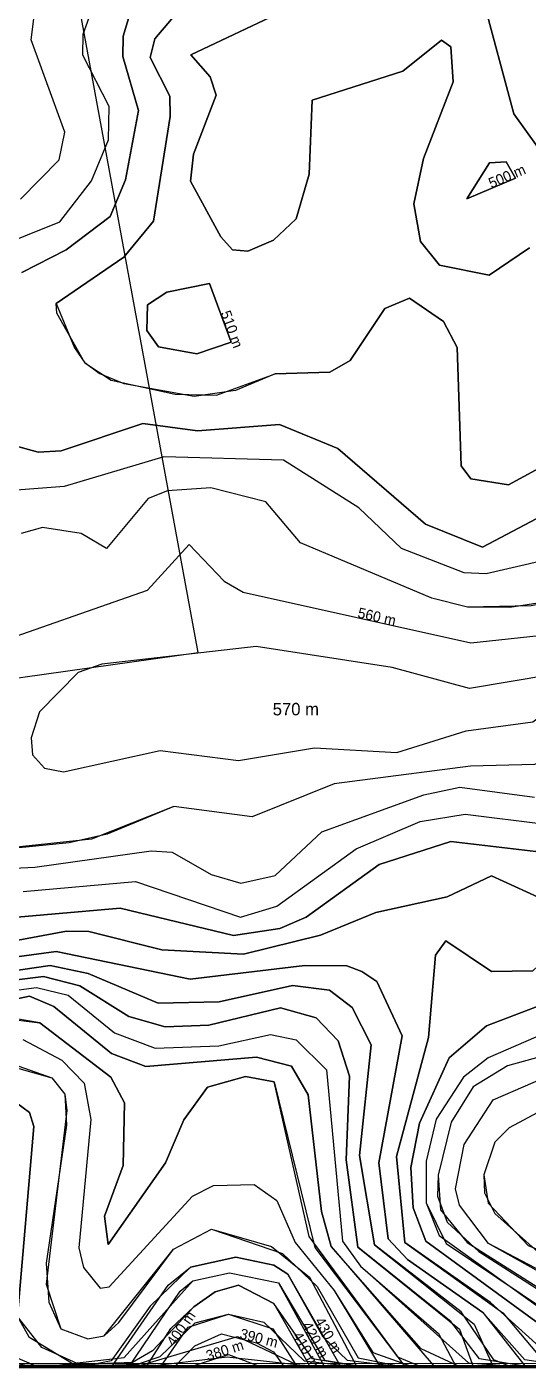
# Model space of a CAD drawing. Extents: x 120.7465 to 120.8269, y 14.0376 to 14.0711.
# Drawn here: x 120.79235 to 120.79653, y 14.0378 to 14.04898 of the extents above; entities that cross this region are included whole.
import ezdxf
from ezdxf.enums import TextEntityAlignment as Align

# ---------------------------------------------------------------- set-up
doc = ezdxf.new("R2010")
doc.units = 0
doc.header["$MEASUREMENT"] = 0
for name, color, linetype in [('Contour_Line_Intermediate', 7, 'Continuous'), ('Contour_Line_Major', 7, 'Continuous'), ('FEATURE_LABEL', 7, 'Continuous'), ('Iso-height_Area', 7, 'Continuous'), ('Unknown_Area_Type', 7, 'Continuous')]:
    doc.layers.add(name, color=color, linetype=linetype)

msp = doc.modelspace()

# ---------------------------------------------------------------- linework, layer by layer
at = {"layer": 'Contour_Line_Intermediate', "color": 36}
for points in [[(120.792309, 14.046935), (120.792678, 14.047123), (120.793046, 14.047402), (120.793173, 14.047705), (120.793281, 14.048285), (120.793151, 14.048735), (120.793153, 14.048905), (120.793271, 14.049292), (120.793536, 14.049773), (120.793559, 14.049951), (120.79352, 14.050066), (120.792475, 14.05047), (120.792163, 14.050677)], [(120.791971, 14.043802), (120.793357, 14.044284), (120.793704, 14.044665), (120.793996, 14.044359), (120.794155, 14.044267), (120.796053, 14.043846), (120.79678, 14.043923), (120.798279, 14.044408), (120.798985, 14.044381), (120.799352, 14.044535), (120.79974, 14.044815), (120.800034, 14.045156), (120.800087, 14.045291), (120.800079, 14.045692), (120.800768, 14.047005), (120.801144, 14.047258), (120.801524, 14.047414), (120.801692, 14.048075), (120.80196, 14.048437), (120.802605, 14.049161), (120.803028, 14.049482), (120.803724, 14.050154), (120.804346, 14.050606)], [(120.791801, 14.047025), (120.792626, 14.047356), (120.792891, 14.047698), (120.793032, 14.04804), (120.793038, 14.048318), (120.792818, 14.048747), (120.792819, 14.048921), (120.793043, 14.049542), (120.793057, 14.049831), (120.792877, 14.050118), (120.792495, 14.050303), (120.791718, 14.05045)], [(120.792298, 14.047545), (120.792621, 14.047874), (120.792668, 14.048103), (120.792387, 14.048874), (120.792412, 14.04907), (120.792657, 14.049559), (120.792688, 14.049828), (120.792592, 14.050031), (120.792402, 14.050176), (120.791788, 14.05031)], [(120.796751, 14.045372), (120.796367, 14.045164), (120.796053, 14.045213), (120.795972, 14.045321), (120.795939, 14.046309), (120.795824, 14.046524), (120.795542, 14.046719), (120.795337, 14.046633), (120.795048, 14.0462), (120.794876, 14.046103), (120.794422, 14.046088), (120.79409, 14.045951), (120.793746, 14.045899), (120.793161, 14.046006), (120.792953, 14.046092), (120.792834, 14.04618), (120.7926, 14.046595), (120.792596, 14.046674), (120.79316, 14.047061), (120.793407, 14.047361), (120.793545, 14.048234), (120.793542, 14.048404), (120.793378, 14.048726), (120.793418, 14.048882), (120.793727, 14.049249)], [(120.801949, 14.049154), (120.801862, 14.04878), (120.801361, 14.048375), (120.800732, 14.047717), (120.800533, 14.047185), (120.800353, 14.0469), (120.800069, 14.046664), (120.799351, 14.046323), (120.799285, 14.046045), (120.799341, 14.045389), (120.799161, 14.045052), (120.79889, 14.044922), (120.798271, 14.045076), (120.796915, 14.044592), (120.79618, 14.044421), (120.795997, 14.044429), (120.795474, 14.044633), (120.79512, 14.044972), (120.794491, 14.04537), (120.793492, 14.045397), (120.792663, 14.04515), (120.791722, 14.045076)], [(120.802245, 14.049093), (120.802024, 14.048761), (120.801482, 14.04825), (120.800779, 14.047384), (120.800445, 14.046692), (120.799926, 14.045989), (120.799776, 14.045616), (120.799728, 14.04532), (120.79949, 14.045026), (120.799054, 14.044662), (120.79829, 14.044719), (120.796917, 14.044223), (120.796557, 14.044153), (120.796025, 14.044144), (120.795728, 14.044218), (120.794633, 14.04468), (120.794345, 14.045021), (120.793886, 14.045137), (120.793524, 14.045112), (120.793363, 14.045049), (120.793014, 14.044633), (120.792803, 14.044758), (120.792481, 14.044807), (120.792302, 14.044757)], [(120.796542, 14.047139), (120.796207, 14.046912), (120.795793, 14.046996), (120.795634, 14.047191), (120.795579, 14.047506), (120.795658, 14.047884), (120.795905, 14.048524), (120.795887, 14.048816), (120.795809, 14.048871), (120.795486, 14.048613), (120.79473, 14.048372), (120.794705, 14.047753), (120.794596, 14.047381), (120.794408, 14.047204), (120.794194, 14.047112), (120.794066, 14.047123), (120.793967, 14.04723), (120.793716, 14.047695), (120.793739, 14.04792), (120.79393, 14.048411), (120.79388, 14.048566), (120.793719, 14.048748), (120.794482, 14.049111)], [(120.794055, 14.046352), (120.793767, 14.046256), (120.793449, 14.046315), (120.793351, 14.046449), (120.793358, 14.046663), (120.793518, 14.04677), (120.793875, 14.046843), (120.794055, 14.046352)], [(120.797103, 14.045147), (120.79615, 14.044644), (120.795675, 14.044834), (120.794943, 14.045467), (120.794457, 14.045665), (120.793773, 14.045614), (120.793319, 14.045674), (120.792638, 14.045448), (120.792446, 14.045436), (120.792133, 14.045522)], [(120.797729, 14.043734), (120.79758, 14.043665), (120.797383, 14.04369), (120.796041, 14.043466), (120.795396, 14.043639), (120.794262, 14.043816), (120.792975, 14.043668), (120.792779, 14.043598), (120.792455, 14.04327), (120.792386, 14.043054), (120.792399, 14.042913), (120.792499, 14.0428), (120.792655, 14.04277), (120.793463, 14.042947), (120.794117, 14.042864), (120.79475, 14.04297), (120.795437, 14.042932), (120.796015, 14.043111), (120.79657, 14.043188), (120.796916, 14.043447), (120.797612, 14.043613), (120.797729, 14.043734)], [(120.797391, 14.037803), (120.797089, 14.038339), (120.7962, 14.038836), (120.795958, 14.039156), (120.795926, 14.039292), (120.795997, 14.039662), (120.796239, 14.040035), (120.797241, 14.04047), (120.7976, 14.040872), (120.797748, 14.041718), (120.797988, 14.042552), (120.797924, 14.042857), (120.797797, 14.043128), (120.797651, 14.04321), (120.797496, 14.043214), (120.796584, 14.042832), (120.79605, 14.042818), (120.794914, 14.04267), (120.79423, 14.042394), (120.793575, 14.042482), (120.793019, 14.042251), (120.792703, 14.042177), (120.791223, 14.04203)], [(120.791176, 14.041918), (120.792416, 14.041975), (120.793387, 14.042112), (120.793562, 14.042099), (120.793888, 14.041914), (120.794135, 14.041843), (120.794421, 14.041905), (120.79481, 14.042269), (120.795661, 14.042579), (120.795962, 14.042642), (120.796585, 14.04256)], [(120.792321, 14.041772), (120.793258, 14.041855), (120.794133, 14.041557), (120.794434, 14.041649), (120.795097, 14.042129), (120.79563, 14.042356), (120.796007, 14.042416), (120.796676, 14.042334), (120.797539, 14.042638), (120.797614, 14.0426), (120.797655, 14.042351), (120.797617, 14.042037), (120.797354, 14.041202), (120.797245, 14.041009), (120.79691, 14.040695), (120.796197, 14.040386), (120.795993, 14.040225), (120.795763, 14.039875), (120.79568, 14.039525), (120.795682, 14.039176), (120.795789, 14.038903), (120.796796, 14.038181), (120.797038, 14.037803)], [(120.792207, 14.041552), (120.793129, 14.041633), (120.794075, 14.041405), (120.79446, 14.041463), (120.794681, 14.041559), (120.795289, 14.041997), (120.795886, 14.042189), (120.797069, 14.042049), (120.797288, 14.04195), (120.797293, 14.041539), (120.797117, 14.041194), (120.796769, 14.040875), (120.796183, 14.040651), (120.795872, 14.040386), (120.795626, 14.039842), (120.795553, 14.039472), (120.795573, 14.039136), (120.795677, 14.038858), (120.796595, 14.038186), (120.796884, 14.037803)], [(120.791573, 14.041235), (120.792682, 14.041441), (120.792867, 14.04144), (120.793476, 14.041285), (120.794157, 14.04125), (120.7948, 14.041407), (120.795262, 14.041598), (120.795855, 14.041729), (120.796225, 14.041902), (120.796908, 14.041592), (120.796861, 14.041384), (120.79657, 14.041111), (120.796226, 14.041106), (120.795844, 14.041361), (120.795758, 14.041242), (120.795699, 14.040556), (120.795433, 14.039562), (120.795504, 14.038846), (120.796321, 14.038259), (120.796705, 14.037803)], [(120.791462, 14.04112), (120.792595, 14.041272), (120.793712, 14.041042), (120.794668, 14.041155), (120.79502, 14.041152), (120.795145, 14.041104), (120.79527, 14.041022), (120.795482, 14.040569), (120.795287, 14.039509), (120.795363, 14.038875), (120.795524, 14.038705), (120.796154, 14.038263), (120.796514, 14.037803)], [(120.792108, 14.041017), (120.792488, 14.041063), (120.792792, 14.040985), (120.7932, 14.040731), (120.793505, 14.040644), (120.793868, 14.040659), (120.794466, 14.040802), (120.794764, 14.04072), (120.794947, 14.040526), (120.795042, 14.040233), (120.795013, 14.039536), (120.795112, 14.038808), (120.79596, 14.038124), (120.796076, 14.037803)], [(120.792072, 14.040924), (120.792432, 14.040971), (120.792695, 14.040908), (120.793082, 14.040593), (120.79342, 14.040466), (120.793952, 14.040485), (120.794383, 14.040579), (120.794597, 14.040535), (120.794849, 14.040285), (120.794983, 14.038858), (120.795134, 14.038647), (120.795783, 14.038087), (120.795933, 14.037803)], [(120.792125, 14.040847), (120.792373, 14.0409), (120.792576, 14.040814), (120.793056, 14.040423), (120.793343, 14.040313), (120.794266, 14.040392), (120.794559, 14.040316), (120.794697, 14.040078), (120.794808, 14.039103), (120.794889, 14.038811), (120.795756, 14.037803)], [(120.795512, 14.037803), (120.794706, 14.038897), (120.794414, 14.040185), (120.794174, 14.04023), (120.793858, 14.040142), (120.793659, 14.039868), (120.793508, 14.039509), (120.793029, 14.03883), (120.792997, 14.039065), (120.793153, 14.039488), (120.793166, 14.04001), (120.793052, 14.040223), (120.79246, 14.040676), (120.792166, 14.040728)], [(120.792317, 14.040539), (120.792642, 14.040367), (120.792828, 14.040174), (120.792884, 14.03987), (120.792784, 14.038802), (120.792823, 14.038638), (120.792961, 14.038464), (120.793037, 14.038477), (120.793733, 14.039233), (120.793906, 14.03932), (120.794247, 14.03933), (120.794435, 14.039195), (120.794589, 14.038845), (120.794913, 14.038446), (120.795299, 14.037803)], [(120.796911, 14.040472), (120.79636, 14.04032), (120.796074, 14.040145), (120.795889, 14.03985), (120.795782, 14.039406), (120.795775, 14.039233), (120.795857, 14.039016), (120.796121, 14.038771), (120.796976, 14.038223)], [(120.792283, 14.040316), (120.792558, 14.04022), (120.792667, 14.040083), (120.79268, 14.039824), (120.792512, 14.038673), (120.792535, 14.038347), (120.792635, 14.038126), (120.792858, 14.038042), (120.792995, 14.038067), (120.793574, 14.03879), (120.793891, 14.038957), (120.79439, 14.038812), (120.794709, 14.038556), (120.795105, 14.037803)], [(120.797282, 14.040289), (120.796374, 14.039802), (120.796253, 14.039682), (120.796163, 14.03941), (120.796197, 14.039173), (120.796531, 14.03882), (120.797188, 14.03855)], [(120.792162, 14.040084), (120.792373, 14.039931), (120.79241, 14.039814), (120.792272, 14.038228), (120.792366, 14.03806), (120.792786, 14.037803)], [(120.793053, 14.037803), (120.79353, 14.038489), (120.793716, 14.03864), (120.794094, 14.038723), (120.794409, 14.038657), (120.794526, 14.038582), (120.794971, 14.037803)], [(120.793197, 14.037803), (120.79363, 14.038439), (120.793734, 14.038526), (120.79404, 14.038592), (120.794449, 14.038509), (120.794836, 14.037803)], [(120.793342, 14.037803), (120.793552, 14.038129), (120.793742, 14.038309), (120.793922, 14.038435), (120.794115, 14.038489), (120.79441, 14.038338), (120.794716, 14.037803)], [(120.793461, 14.037803), (120.793696, 14.038141), (120.794032, 14.038249), (120.794403, 14.038126), (120.794607, 14.037803)], [(120.793576, 14.037803), (120.793751, 14.037983), (120.793974, 14.038084), (120.794265, 14.03801), (120.794408, 14.037933), (120.794499, 14.037803)], [(120.793692, 14.037803), (120.794031, 14.037912), (120.794319, 14.037803)]]:
    msp.add_lwpolyline(points, dxfattribs=at)
at = {"layer": 'Contour_Line_Major', "color": 36}
for points in [[(120.792298, 14.047545), (120.792621, 14.047874), (120.792668, 14.048103), (120.792387, 14.048874), (120.792412, 14.04907), (120.792657, 14.049559), (120.792688, 14.049828), (120.792592, 14.050031), (120.792402, 14.050176), (120.791788, 14.05031)], [(120.799871, 14.049043), (120.799841, 14.048803), (120.799734, 14.048732), (120.799271, 14.048663), (120.799063, 14.048549), (120.798918, 14.048394), (120.798846, 14.048219), (120.798832, 14.047544), (120.798649, 14.047227), (120.798489, 14.047191), (120.79812, 14.047178), (120.797315, 14.047294), (120.797178, 14.047457), (120.797152, 14.047609), (120.796702, 14.047855), (120.796411, 14.048258), (120.796163, 14.049189)], [(120.799871, 14.049043), (120.799841, 14.048803), (120.799734, 14.048732), (120.799271, 14.048663), (120.799063, 14.048549), (120.798918, 14.048394), (120.798846, 14.048219), (120.798832, 14.047544), (120.798649, 14.047227), (120.798489, 14.047191), (120.79812, 14.047178), (120.797315, 14.047294), (120.797178, 14.047457), (120.797152, 14.047609), (120.796702, 14.047855), (120.796411, 14.048258), (120.796163, 14.049189)], [(120.802245, 14.049093), (120.802024, 14.048761), (120.801482, 14.04825), (120.800779, 14.047384), (120.800445, 14.046692), (120.799926, 14.045989), (120.799776, 14.045616), (120.799728, 14.04532), (120.79949, 14.045026), (120.799054, 14.044662), (120.79829, 14.044719), (120.796917, 14.044223), (120.796557, 14.044153), (120.796025, 14.044144), (120.795728, 14.044218), (120.794633, 14.04468), (120.794345, 14.045021), (120.793886, 14.045137), (120.793524, 14.045112), (120.793363, 14.045049), (120.793014, 14.044633), (120.792803, 14.044758), (120.792481, 14.044807), (120.792302, 14.044757)], [(120.796427, 14.04772), (120.796021, 14.047547), (120.79621, 14.047848), (120.796349, 14.047856), (120.796427, 14.04772)], [(120.796427, 14.04772), (120.796021, 14.047547), (120.79621, 14.047848), (120.796349, 14.047856), (120.796427, 14.04772)], [(120.791176, 14.041918), (120.792416, 14.041975), (120.793387, 14.042112), (120.793562, 14.042099), (120.793888, 14.041914), (120.794135, 14.041843), (120.794421, 14.041905), (120.79481, 14.042269), (120.795661, 14.042579), (120.795962, 14.042642), (120.796585, 14.04256)], [(120.791383, 14.040986), (120.792544, 14.041156), (120.792862, 14.041089), (120.793445, 14.040841), (120.793955, 14.040852), (120.794565, 14.040989), (120.794875, 14.040951), (120.795063, 14.040805), (120.795222, 14.040493), (120.795126, 14.039571), (120.795251, 14.038826), (120.79608, 14.038164), (120.796242, 14.037803)], [(120.791383, 14.040986), (120.792544, 14.041156), (120.792862, 14.041089), (120.793445, 14.040841), (120.793955, 14.040852), (120.794565, 14.040989), (120.794875, 14.040951), (120.795063, 14.040805), (120.795222, 14.040493), (120.795126, 14.039571), (120.795251, 14.038826), (120.79608, 14.038164), (120.796242, 14.037803)], [(120.792317, 14.040539), (120.792642, 14.040367), (120.792828, 14.040174), (120.792884, 14.03987), (120.792784, 14.038802), (120.792823, 14.038638), (120.792961, 14.038464), (120.793037, 14.038477), (120.793733, 14.039233), (120.793906, 14.03932), (120.794247, 14.03933), (120.794435, 14.039195), (120.794589, 14.038845), (120.794913, 14.038446), (120.795299, 14.037803)], [(120.796911, 14.040472), (120.79636, 14.04032), (120.796074, 14.040145), (120.795889, 14.03985), (120.795782, 14.039406), (120.795775, 14.039233), (120.795857, 14.039016), (120.796121, 14.038771), (120.796976, 14.038223)], [(120.793461, 14.037803), (120.793696, 14.038141), (120.794032, 14.038249), (120.794403, 14.038126), (120.794607, 14.037803)]]:
    msp.add_lwpolyline(points, dxfattribs=at)
at = {"layer": 'Iso-height_Area', "color": 140}
msp.add_polyline3d([(120.819881, 14.070974, 50), (120.825891, 14.070974, 50), (120.826209, 14.070939, 50), (120.826457, 14.070837, 50), (120.826563, 14.070598, 50), (120.826598, 14.07029, 50), (120.826598, 14.038487, 50), (120.826563, 14.038179, 50), (120.826457, 14.037939, 50), (120.826209, 14.037837, 50), (120.825891, 14.037803, 50), (120.763666, 14.037803, 50), (120.747403, 14.037803, 50), (120.747085, 14.037837, 50), (120.746837, 14.037939, 50), (120.746731, 14.038179, 50), (120.746696, 14.038487, 50), (120.746696, 14.065502, 50), (120.746696, 14.07029, 50), (120.746731, 14.070598, 50), (120.746837, 14.070837, 50), (120.747085, 14.070939, 50), (120.747403, 14.070974, 50), (120.819881, 14.070974, 50)], close=True, dxfattribs=at)
at = {"layer": 'Iso-height_Area', "color": 4}
msp.add_polyline3d([(120.819881, 14.070974, 70), (120.825891, 14.070974, 70), (120.826209, 14.070939, 70), (120.826457, 14.070837, 70), (120.826563, 14.070598, 70), (120.826598, 14.07029, 70), (120.826598, 14.038487, 70), (120.826563, 14.038179, 70), (120.826457, 14.037939, 70), (120.826209, 14.037837, 70), (120.825891, 14.037803, 70), (120.763666, 14.037803, 70), (120.747403, 14.037803, 70), (120.747085, 14.037837, 70), (120.746837, 14.037939, 70), (120.746731, 14.038179, 70), (120.746696, 14.038487, 70), (120.746696, 14.065502, 70), (120.746696, 14.07029, 70), (120.746731, 14.070598, 70), (120.746837, 14.070837, 70), (120.747085, 14.070939, 70), (120.747403, 14.070974, 70), (120.819881, 14.070974, 70)], close=True, dxfattribs=at)
at = {"layer": 'Iso-height_Area', "color": 120}
for points in [[(120.747403, 14.070974, 100), (120.805385, 14.070974, 100), (120.805385, 14.070974, 100), (120.825891, 14.070974, 100), (120.826209, 14.070939, 100), (120.826457, 14.070837, 100), (120.826563, 14.070598, 100), (120.826598, 14.07029, 100), (120.826598, 14.043274, 100), (120.826598, 14.038487, 100), (120.826563, 14.038179, 100), (120.826457, 14.037939, 100), (120.826209, 14.037837, 100), (120.825891, 14.037803, 100), (120.763666, 14.037803, 100)], [(120.747403, 14.070974, 90), (120.81387, 14.070974, 90), (120.81387, 14.070974, 90), (120.825891, 14.070974, 90), (120.826209, 14.070939, 90), (120.826457, 14.070837, 90), (120.826563, 14.070598, 90), (120.826598, 14.07029, 90), (120.826598, 14.038487, 90), (120.826563, 14.038179, 90), (120.826457, 14.037939, 90), (120.826209, 14.037837, 90), (120.825891, 14.037803, 90), (120.763666, 14.037803, 90)], [(120.747403, 14.070974, 100), (120.805385, 14.070974, 100), (120.805385, 14.070974, 100), (120.825891, 14.070974, 100), (120.826209, 14.070939, 100), (120.826457, 14.070837, 100), (120.826563, 14.070598, 100), (120.826598, 14.07029, 100), (120.826598, 14.043274, 100), (120.826598, 14.038487, 100), (120.826563, 14.038179, 100), (120.826457, 14.037939, 100), (120.826209, 14.037837, 100), (120.825891, 14.037803, 100), (120.763666, 14.037803, 100)], [(120.752353, 14.070974, 110), (120.806446, 14.070974, 110), (120.806446, 14.070974, 110), (120.825891, 14.070974, 110), (120.826209, 14.070939, 110), (120.826457, 14.070837, 110), (120.826563, 14.070598, 110), (120.826598, 14.07029, 110), (120.826598, 14.043274, 110), (120.826598, 14.038487, 110), (120.826563, 14.038179, 110), (120.826457, 14.037939, 110), (120.826209, 14.037837, 110), (120.825891, 14.037803, 110), (120.756616, 14.037803, 110)], [(120.760838, 14.070974, 120), (120.825891, 14.070974, 120), (120.826209, 14.070939, 120), (120.826457, 14.070837, 120), (120.826563, 14.070598, 120), (120.826598, 14.07029, 120), (120.826598, 14.043274, 120), (120.826598, 14.038487, 120), (120.826563, 14.038179, 120), (120.826457, 14.037939, 120), (120.826209, 14.037837, 120), (120.825891, 14.037803, 120), (120.759915, 14.037805, 120)]]:
    msp.add_polyline3d(points, dxfattribs=at)
at = {"layer": 'Iso-height_Area', "color": 4}
msp.add_polyline3d([(120.747403, 14.070974, 80), (120.819174, 14.070974, 80), (120.819174, 14.070974, 80), (120.825891, 14.070974, 80), (120.826209, 14.070939, 80), (120.826457, 14.070837, 80), (120.826563, 14.070598, 80), (120.826598, 14.07029, 80), (120.826598, 14.038487, 80), (120.826563, 14.038179, 80), (120.826457, 14.037939, 80), (120.826209, 14.037837, 80), (120.825891, 14.037803, 80), (120.763666, 14.037803, 80)], dxfattribs=at)
at = {"layer": 'Iso-height_Area', "color": 110}
for points in [[(120.7545, 14.070974, 130), (120.805032, 14.070974, 130), (120.805032, 14.070974, 130), (120.825891, 14.070974, 130), (120.826209, 14.070939, 130), (120.826457, 14.070837, 130), (120.826563, 14.070598, 130), (120.826598, 14.07029, 130), (120.826598, 14.043274, 130), (120.826598, 14.038487, 130), (120.826563, 14.038179, 130), (120.826457, 14.037939, 130), (120.826209, 14.037837, 130), (120.825891, 14.037803, 130), (120.760256, 14.037816, 130)], [(120.754561, 14.070951, 140), (120.787708, 14.070974, 140), (120.787708, 14.070974, 140), (120.825891, 14.070974, 140), (120.826209, 14.070939, 140), (120.826457, 14.070837, 140), (120.826563, 14.070598, 140), (120.826598, 14.07029, 140), (120.826598, 14.043274, 140), (120.826598, 14.038487, 140), (120.826563, 14.038179, 140), (120.826457, 14.037939, 140), (120.826209, 14.037837, 140), (120.825891, 14.037803, 140), (120.761917, 14.037803, 140)], [(120.754923, 14.070947, 150), (120.800789, 14.070974, 150), (120.800789, 14.070974, 150), (120.825891, 14.070974, 150), (120.826209, 14.070939, 150), (120.826457, 14.070837, 150), (120.826563, 14.070598, 150), (120.826598, 14.07029, 150), (120.826598, 14.038487, 150), (120.826563, 14.038179, 150), (120.826457, 14.037939, 150), (120.826209, 14.037837, 150), (120.763762, 14.037833, 150)], [(120.754923, 14.070947, 150), (120.800789, 14.070974, 150), (120.800789, 14.070974, 150), (120.825891, 14.070974, 150), (120.826209, 14.070939, 150), (120.826457, 14.070837, 150), (120.826563, 14.070598, 150), (120.826598, 14.07029, 150), (120.826598, 14.038487, 150), (120.826563, 14.038179, 150), (120.826457, 14.037939, 150), (120.826209, 14.037837, 150), (120.763762, 14.037833, 150)]]:
    msp.add_polyline3d(points, dxfattribs=at)
at = {"layer": 'Iso-height_Area', "color": 100}
for points in [[(120.76621, 14.03781, 160), (120.825891, 14.037803, 160), (120.826209, 14.037837, 160), (120.826457, 14.037939, 160), (120.826563, 14.038179, 160), (120.826598, 14.038487, 160), (120.826598, 14.065502, 160), (120.826598, 14.07029, 160), (120.826563, 14.070598, 160), (120.826457, 14.070837, 160), (120.826209, 14.070939, 160), (120.825891, 14.070974, 160), (120.755912, 14.070974, 160)], [(120.7718, 14.037803, 170), (120.825891, 14.037803, 170), (120.826209, 14.037837, 170), (120.826457, 14.037939, 170), (120.826563, 14.038179, 170), (120.826598, 14.038487, 170), (120.826598, 14.065502, 170), (120.826598, 14.07029, 170), (120.826563, 14.070598, 170), (120.826457, 14.070837, 170), (120.826209, 14.070939, 170), (120.825891, 14.070974, 170), (120.75695, 14.070974, 170)], [(120.773285, 14.037811, 180), (120.77358, 14.037803, 180), (120.825891, 14.037803, 180), (120.826209, 14.037837, 180), (120.826457, 14.037939, 180), (120.826563, 14.038179, 180), (120.826598, 14.038487, 180), (120.826598, 14.065502, 180), (120.826598, 14.07029, 180), (120.826563, 14.070598, 180), (120.826457, 14.070837, 180), (120.826209, 14.070939, 180), (120.825891, 14.070974, 180), (120.758366, 14.070974, 180)], [(120.775687, 14.037803, 190), (120.825891, 14.037803, 190), (120.826209, 14.037837, 190), (120.826457, 14.037939, 190), (120.826563, 14.038179, 190), (120.826598, 14.038487, 190), (120.826598, 14.065502, 190), (120.826598, 14.07029, 190), (120.826563, 14.070598, 190), (120.826457, 14.070837, 190), (120.826209, 14.070939, 190), (120.825891, 14.070974, 190), (120.762964, 14.070974, 190)]]:
    msp.add_polyline3d(points, dxfattribs=at)
at = {"layer": 'Iso-height_Area', "color": 3}
for points in [[(120.768281, 14.070974, 200), (120.7969, 14.070974, 200), (120.7969, 14.070974, 200), (120.825891, 14.070974, 200), (120.826209, 14.070939, 200), (120.826457, 14.070837, 200), (120.826563, 14.070598, 200), (120.826598, 14.07029, 200), (120.826598, 14.043274, 200), (120.826598, 14.038487, 200), (120.826563, 14.038179, 200), (120.826457, 14.037939, 200), (120.826209, 14.037837, 200), (120.825891, 14.037803, 200), (120.776471, 14.037811, 200)], [(120.768281, 14.070974, 200), (120.7969, 14.070974, 200), (120.7969, 14.070974, 200), (120.825891, 14.070974, 200), (120.826209, 14.070939, 200), (120.826457, 14.070837, 200), (120.826563, 14.070598, 200), (120.826598, 14.07029, 200), (120.826598, 14.043274, 200), (120.826598, 14.038487, 200), (120.826563, 14.038179, 200), (120.826457, 14.037939, 200), (120.826209, 14.037837, 200), (120.825891, 14.037803, 200), (120.776471, 14.037811, 200)], [(120.777211, 14.037812, 210), (120.797607, 14.037803, 210), (120.797607, 14.037803, 210), (120.825891, 14.037803, 210), (120.826209, 14.037837, 210), (120.826457, 14.037939, 210), (120.826563, 14.038179, 210), (120.826598, 14.038487, 210), (120.826598, 14.065502, 210), (120.826598, 14.07029, 210), (120.826563, 14.070598, 210), (120.826457, 14.070837, 210), (120.826209, 14.070939, 210), (120.825891, 14.070974, 210), (120.770743, 14.070974, 210)], [(120.775697, 14.070974, 220), (120.80786, 14.070974, 220), (120.80786, 14.070974, 220), (120.825891, 14.070974, 220), (120.826209, 14.070939, 220), (120.826457, 14.070837, 220), (120.826563, 14.070598, 220), (120.826598, 14.07029, 220), (120.826598, 14.043274, 220), (120.826598, 14.038487, 220), (120.826563, 14.038179, 220), (120.826457, 14.037939, 220), (120.826209, 14.037837, 220), (120.825891, 14.037803, 220), (120.777924, 14.037816, 220)], [(120.778634, 14.037817, 230), (120.808214, 14.037803, 230), (120.808214, 14.037803, 230), (120.825891, 14.037803, 230), (120.826209, 14.037837, 230), (120.826457, 14.037939, 230), (120.826563, 14.038179, 230), (120.826598, 14.038487, 230), (120.826598, 14.065502, 230), (120.826598, 14.07029, 230), (120.826563, 14.070598, 230), (120.826457, 14.070837, 230), (120.826209, 14.070939, 230), (120.825891, 14.070974, 230), (120.77677, 14.070974, 230)], [(120.777837, 14.070974, 240), (120.814224, 14.070974, 240), (120.814224, 14.070974, 240), (120.825891, 14.070974, 240), (120.826209, 14.070939, 240), (120.826457, 14.070837, 240), (120.826563, 14.070598, 240), (120.826598, 14.07029, 240), (120.826598, 14.038487, 240), (120.826563, 14.038179, 240), (120.826457, 14.037939, 240), (120.826209, 14.037837, 240), (120.825891, 14.037803, 240), (120.779016, 14.037806, 240)], [(120.779598, 14.037803, 250), (120.816699, 14.037803, 250), (120.816699, 14.037803, 250), (120.825891, 14.037803, 250), (120.826209, 14.037837, 250), (120.826457, 14.037939, 250), (120.826563, 14.038179, 250), (120.826598, 14.038487, 250), (120.826598, 14.07029, 250), (120.826563, 14.070598, 250), (120.826457, 14.070837, 250), (120.826209, 14.070939, 250), (120.825891, 14.070974, 250), (120.779247, 14.070974, 250)], [(120.779598, 14.037803, 250), (120.816699, 14.037803, 250), (120.816699, 14.037803, 250), (120.825891, 14.037803, 250), (120.826209, 14.037837, 250), (120.826457, 14.037939, 250), (120.826563, 14.038179, 250), (120.826598, 14.038487, 250), (120.826598, 14.07029, 250), (120.826563, 14.070598, 250), (120.826457, 14.070837, 250), (120.826209, 14.070939, 250), (120.825891, 14.070974, 250), (120.779247, 14.070974, 250)]]:
    msp.add_polyline3d(points, dxfattribs=at)
at = {"layer": 'Iso-height_Area', "color": 80}
for points in [[(120.779611, 14.070974, 260), (120.813163, 14.070974, 260), (120.813163, 14.070974, 260), (120.825891, 14.070974, 260), (120.826209, 14.070939, 260), (120.826457, 14.070837, 260), (120.826563, 14.070598, 260), (120.826598, 14.07029, 260), (120.826598, 14.038487, 260), (120.826563, 14.038179, 260), (120.826457, 14.037939, 260), (120.826209, 14.037837, 260), (120.825891, 14.037803, 260), (120.779408, 14.03782, 260)], [(120.782058, 14.070974, 270), (120.81281, 14.070974, 270), (120.81281, 14.070974, 270), (120.825891, 14.070974, 270), (120.826209, 14.070939, 270), (120.826457, 14.070837, 270), (120.826563, 14.070598, 270), (120.826598, 14.07029, 270), (120.826598, 14.038487, 270), (120.826563, 14.038179, 270), (120.826457, 14.037939, 270), (120.826209, 14.037837, 270), (120.825891, 14.037803, 270), (120.77969, 14.037818, 270)], [(120.782424, 14.070974, 280), (120.815638, 14.070974, 280), (120.815638, 14.070974, 280), (120.825891, 14.070974, 280), (120.826209, 14.070939, 280), (120.826457, 14.070837, 280), (120.826563, 14.070598, 280), (120.826598, 14.07029, 280), (120.826598, 14.038487, 280), (120.826563, 14.038179, 280), (120.826457, 14.037939, 280), (120.826209, 14.037837, 280), (120.825891, 14.037803, 280), (120.780014, 14.037815, 280)], [(120.782515, 14.070964, 290), (120.811396, 14.070974, 290), (120.811396, 14.070974, 290), (120.825891, 14.070974, 290), (120.826209, 14.070939, 290), (120.826457, 14.070837, 290), (120.826563, 14.070598, 290), (120.826598, 14.07029, 290), (120.826598, 14.043274, 290), (120.826598, 14.038487, 290), (120.826563, 14.038179, 290), (120.826457, 14.037939, 290), (120.826209, 14.037837, 290), (120.825891, 14.037803, 290), (120.780118, 14.037823, 290)], [(120.780698, 14.037836, 300), (120.811042, 14.037803, 300), (120.811042, 14.037803, 300), (120.825891, 14.037803, 300), (120.826209, 14.037837, 300), (120.826457, 14.037939, 300), (120.826563, 14.038179, 300), (120.826598, 14.038487, 300), (120.826598, 14.065502, 300), (120.826598, 14.07029, 300), (120.826563, 14.070598, 300), (120.826457, 14.070837, 300), (120.826209, 14.070939, 300), (120.825891, 14.070974, 300), (120.782788, 14.070968, 300)], [(120.780698, 14.037836, 300), (120.811042, 14.037803, 300), (120.811042, 14.037803, 300), (120.825891, 14.037803, 300), (120.826209, 14.037837, 300), (120.826457, 14.037939, 300), (120.826563, 14.038179, 300), (120.826598, 14.038487, 300), (120.826598, 14.065502, 300), (120.826598, 14.07029, 300), (120.826563, 14.070598, 300), (120.826457, 14.070837, 300), (120.826209, 14.070939, 300), (120.825891, 14.070974, 300), (120.782788, 14.070968, 300)], [(120.781383, 14.037835, 310), (120.803617, 14.037803, 310), (120.803617, 14.037803, 310), (120.825891, 14.037803, 310)], [(120.781888, 14.037819, 320), (120.805385, 14.037803, 320), (120.805385, 14.037803, 320), (120.825891, 14.037803, 320)]]:
    msp.add_polyline3d(points, dxfattribs=at)
at = {"layer": 'Iso-height_Area', "color": 2}
for points in [[(120.792163, 14.050677, 530), (120.792475, 14.05047, 530), (120.79352, 14.050066, 530), (120.793559, 14.049951, 530), (120.793536, 14.049773, 530), (120.793271, 14.049292, 530), (120.793153, 14.048905, 530), (120.793151, 14.048735, 530), (120.793281, 14.048285, 530), (120.793173, 14.047705, 530), (120.793046, 14.047402, 530), (120.792678, 14.047123, 530), (120.792309, 14.046935, 530)], [(120.791971, 14.043802, 560), (120.793357, 14.044284, 560), (120.793704, 14.044665, 560), (120.793996, 14.044359, 560), (120.794155, 14.044267, 560), (120.796053, 14.043846, 560), (120.79678, 14.043923, 560), (120.798279, 14.044408, 560), (120.798985, 14.044381, 560), (120.799352, 14.044535, 560), (120.79974, 14.044815, 560), (120.800034, 14.045156, 560), (120.800087, 14.045291, 560), (120.800079, 14.045692, 560), (120.800768, 14.047005, 560), (120.801144, 14.047258, 560), (120.801524, 14.047414, 560), (120.801692, 14.048075, 560), (120.80196, 14.048437, 560), (120.802605, 14.049161, 560), (120.803028, 14.049482, 560), (120.803724, 14.050154, 560), (120.804346, 14.050606, 560)], [(120.791801, 14.047025, 540), (120.792626, 14.047356, 540), (120.792891, 14.047698, 540), (120.793032, 14.04804, 540), (120.793038, 14.048318, 540), (120.792818, 14.048747, 540), (120.792819, 14.048921, 540), (120.793043, 14.049542, 540), (120.793057, 14.049831, 540), (120.792877, 14.050118, 540), (120.792495, 14.050303, 540), (120.791718, 14.05045, 540)], [(120.792298, 14.047545, 550), (120.792621, 14.047874, 550), (120.792668, 14.048103, 550), (120.792387, 14.048874, 550), (120.792412, 14.04907, 550), (120.792657, 14.049559, 550), (120.792688, 14.049828, 550), (120.792592, 14.050031, 550), (120.792402, 14.050176, 550), (120.791788, 14.05031, 550)], [(120.792298, 14.047545, 550), (120.792621, 14.047874, 550), (120.792668, 14.048103, 550), (120.792387, 14.048874, 550), (120.792412, 14.04907, 550), (120.792657, 14.049559, 550), (120.792688, 14.049828, 550), (120.792592, 14.050031, 550), (120.792402, 14.050176, 550), (120.791788, 14.05031, 550)], [(120.793727, 14.049249, 520), (120.793418, 14.048882, 520), (120.793378, 14.048726, 520), (120.793542, 14.048404, 520), (120.793545, 14.048234, 520), (120.793407, 14.047361, 520), (120.79316, 14.047061, 520), (120.792596, 14.046674, 520), (120.792749, 14.046305, 520), (120.792834, 14.04618, 520), (120.793053, 14.046035, 520), (120.793588, 14.045918, 520), (120.793933, 14.045911, 520), (120.794422, 14.046088, 520), (120.794876, 14.046103, 520), (120.795048, 14.0462, 520), (120.795337, 14.046633, 520), (120.795542, 14.046719, 520), (120.795824, 14.046524, 520), (120.795939, 14.046309, 520), (120.795972, 14.045321, 520), (120.796053, 14.045213, 520), (120.796367, 14.045164, 520), (120.796751, 14.045372, 520)], [(120.796163, 14.049189, 500), (120.796411, 14.048258, 500), (120.796702, 14.047855, 500), (120.797152, 14.047609, 500), (120.797178, 14.047457, 500), (120.797315, 14.047294, 500), (120.798306, 14.047167, 500), (120.798649, 14.047227, 500), (120.798832, 14.047544, 500), (120.798846, 14.048219, 500), (120.798918, 14.048394, 500), (120.799063, 14.048549, 500), (120.799271, 14.048663, 500), (120.799734, 14.048732, 500), (120.799841, 14.048803, 500), (120.799865, 14.049056, 500)], [(120.796163, 14.049189, 500), (120.796411, 14.048258, 500), (120.796702, 14.047855, 500), (120.797152, 14.047609, 500), (120.797178, 14.047457, 500), (120.797315, 14.047294, 500), (120.798306, 14.047167, 500), (120.798649, 14.047227, 500), (120.798832, 14.047544, 500), (120.798846, 14.048219, 500), (120.798918, 14.048394, 500), (120.799063, 14.048549, 500), (120.799271, 14.048663, 500), (120.799734, 14.048732, 500), (120.799841, 14.048803, 500), (120.799865, 14.049056, 500)], [(120.801917, 14.049179, 540), (120.801862, 14.04878, 540), (120.801361, 14.048375, 540), (120.800732, 14.047717, 540), (120.800533, 14.047185, 540), (120.800353, 14.0469, 540), (120.800069, 14.046664, 540), (120.799351, 14.046323, 540), (120.799285, 14.046045, 540), (120.799341, 14.045389, 540), (120.799161, 14.045052, 540), (120.799025, 14.044955, 540), (120.798747, 14.044943, 540), (120.798431, 14.045068, 540), (120.798271, 14.045076, 540), (120.796915, 14.044592, 540), (120.79618, 14.044421, 540), (120.795997, 14.044429, 540), (120.795474, 14.044633, 540), (120.79512, 14.044972, 540), (120.794491, 14.04537, 540), (120.793492, 14.045397, 540), (120.792663, 14.04515, 540), (120.791722, 14.045076, 540)], [(120.802245, 14.049093, 550), (120.802024, 14.048761, 550), (120.801482, 14.04825, 550), (120.800779, 14.047384, 550), (120.800445, 14.046692, 550), (120.799926, 14.045989, 550), (120.799776, 14.045616, 550), (120.799728, 14.04532, 550), (120.79949, 14.045026, 550), (120.79898, 14.044641, 550), (120.79829, 14.044719, 550), (120.796917, 14.044223, 550), (120.796378, 14.04414, 550), (120.796025, 14.044144, 550), (120.795728, 14.044218, 550), (120.794633, 14.04468, 550), (120.794345, 14.045021, 550), (120.793886, 14.045137, 550), (120.793524, 14.045112, 550), (120.793363, 14.045049, 550), (120.793014, 14.044633, 550), (120.792803, 14.044758, 550), (120.792481, 14.044807, 550), (120.792302, 14.044757, 550)], [(120.802245, 14.049093, 550), (120.802024, 14.048761, 550), (120.801482, 14.04825, 550), (120.800779, 14.047384, 550), (120.800445, 14.046692, 550), (120.799926, 14.045989, 550), (120.799776, 14.045616, 550), (120.799728, 14.04532, 550), (120.79949, 14.045026, 550), (120.79898, 14.044641, 550), (120.79829, 14.044719, 550), (120.796917, 14.044223, 550), (120.796378, 14.04414, 550), (120.796025, 14.044144, 550), (120.795728, 14.044218, 550), (120.794633, 14.04468, 550), (120.794345, 14.045021, 550), (120.793886, 14.045137, 550), (120.793524, 14.045112, 550), (120.793363, 14.045049, 550), (120.793014, 14.044633, 550), (120.792803, 14.044758, 550), (120.792481, 14.044807, 550), (120.792302, 14.044757, 550)], [(120.794482, 14.049111, 510), (120.793719, 14.048748, 510), (120.79388, 14.048566, 510), (120.79393, 14.048411, 510), (120.793739, 14.04792, 510), (120.793716, 14.047695, 510), (120.793967, 14.04723, 510), (120.794066, 14.047123, 510), (120.794194, 14.047112, 510), (120.794408, 14.047204, 510), (120.794596, 14.047381, 510), (120.794705, 14.047753, 510), (120.79473, 14.048372, 510), (120.795486, 14.048613, 510), (120.795809, 14.048871, 510), (120.795887, 14.048816, 510), (120.795905, 14.048524, 510), (120.795658, 14.047884, 510), (120.795579, 14.047506, 510), (120.795634, 14.047191, 510), (120.795793, 14.046996, 510), (120.796207, 14.046912, 510), (120.796542, 14.047139, 510)], [(120.792133, 14.045522, 530), (120.792446, 14.045436, 530), (120.792638, 14.045448, 530), (120.793319, 14.045674, 530), (120.793773, 14.045614, 530), (120.794457, 14.045665, 530), (120.794943, 14.045467, 530), (120.795675, 14.044834, 530), (120.79615, 14.044644, 530), (120.797103, 14.045147, 530)], [(120.796584, 14.042832, 560), (120.79605, 14.042818, 560), (120.794914, 14.04267, 560), (120.79423, 14.042394, 560), (120.793575, 14.042482, 560), (120.792891, 14.042208, 560), (120.791223, 14.04203, 560)], [(120.791176, 14.041918, 550), (120.792416, 14.041975, 550), (120.793387, 14.042112, 550), (120.793562, 14.042099, 550), (120.793888, 14.041914, 550), (120.794135, 14.041843, 550), (120.794421, 14.041905, 550), (120.79481, 14.042269, 550), (120.795661, 14.042579, 550), (120.795962, 14.042642, 550), (120.796585, 14.04256, 550)], [(120.791176, 14.041918, 550), (120.792416, 14.041975, 550), (120.793387, 14.042112, 550), (120.793562, 14.042099, 550), (120.793888, 14.041914, 550), (120.794135, 14.041843, 550), (120.794421, 14.041905, 550), (120.79481, 14.042269, 550), (120.795661, 14.042579, 550), (120.795962, 14.042642, 550), (120.796585, 14.04256, 550)], [(120.792321, 14.041772, 540), (120.793258, 14.041855, 540), (120.794133, 14.041557, 540), (120.794434, 14.041649, 540), (120.795097, 14.042129, 540), (120.79563, 14.042356, 540), (120.796007, 14.042416, 540), (120.796676, 14.042334, 540)], [(120.814439, 14.037804, 530), (120.797287, 14.037803, 530), (120.796875, 14.037878, 530), (120.796595, 14.038186, 530), (120.795677, 14.038858, 530), (120.795573, 14.039136, 530), (120.795553, 14.039472, 530), (120.795626, 14.039842, 530), (120.795872, 14.040386, 530), (120.796183, 14.040651, 530), (120.796769, 14.040875, 530), (120.797117, 14.041194, 530), (120.797293, 14.041539, 530), (120.797288, 14.04195, 530), (120.797069, 14.042049, 530), (120.795886, 14.042189, 530), (120.795289, 14.041997, 530), (120.794681, 14.041559, 530), (120.79446, 14.041463, 530), (120.794075, 14.041405, 530), (120.793129, 14.041633, 530), (120.792207, 14.041552, 530)], [(120.814504, 14.037833, 520), (120.797269, 14.037803, 520), (120.796771, 14.037844, 520), (120.796217, 14.038346, 520), (120.795504, 14.038846, 520), (120.795433, 14.039562, 520), (120.795699, 14.040556, 520), (120.795758, 14.041242, 520), (120.795844, 14.041361, 520), (120.796226, 14.041106, 520), (120.79657, 14.041111, 520), (120.796861, 14.041384, 520), (120.796908, 14.041592, 520), (120.796225, 14.041902, 520), (120.795855, 14.041729, 520), (120.795262, 14.041598, 520), (120.7948, 14.041407, 520), (120.794157, 14.04125, 520), (120.793476, 14.041285, 520), (120.792867, 14.04144, 520), (120.792682, 14.041441, 520), (120.791573, 14.041235, 520)], [(120.814543, 14.037803, 510), (120.796932, 14.037803, 510), (120.796505, 14.037867, 510), (120.796154, 14.038263, 510), (120.795524, 14.038705, 510), (120.795363, 14.038875, 510), (120.795287, 14.039509, 510), (120.795482, 14.040569, 510), (120.79527, 14.041022, 510), (120.795145, 14.041104, 510), (120.79502, 14.041152, 510), (120.794668, 14.041155, 510), (120.793712, 14.041042, 510), (120.792595, 14.041272, 510), (120.791462, 14.04112, 510)], [(120.814565, 14.037803, 500), (120.796905, 14.037803, 500), (120.796359, 14.037819, 500), (120.796244, 14.037866, 500), (120.795974, 14.038267, 500), (120.795251, 14.038826, 500), (120.795126, 14.039571, 500), (120.795222, 14.040493, 500), (120.795063, 14.040805, 500), (120.794875, 14.040951, 500), (120.794565, 14.040989, 500), (120.793955, 14.040852, 500), (120.793445, 14.040841, 500), (120.792862, 14.041089, 500), (120.792544, 14.041156, 500), (120.791383, 14.040986, 500)], [(120.814565, 14.037803, 500), (120.796905, 14.037803, 500), (120.796359, 14.037819, 500), (120.796244, 14.037866, 500), (120.795974, 14.038267, 500), (120.795251, 14.038826, 500), (120.795126, 14.039571, 500), (120.795222, 14.040493, 500), (120.795063, 14.040805, 500), (120.794875, 14.040951, 500), (120.794565, 14.040989, 500), (120.793955, 14.040852, 500), (120.793445, 14.040841, 500), (120.792862, 14.041089, 500), (120.792544, 14.041156, 500), (120.791383, 14.040986, 500)], [(120.815261, 14.037803, 490), (120.79657, 14.037803, 490), (120.796126, 14.037875, 490), (120.795887, 14.038188, 490), (120.795112, 14.038808, 490), (120.795013, 14.039536, 490), (120.795042, 14.040233, 490), (120.794947, 14.040526, 490), (120.794764, 14.04072, 490), (120.794466, 14.040802, 490), (120.793868, 14.040659, 490), (120.793505, 14.040644, 490), (120.7932, 14.040731, 490), (120.792792, 14.040985, 490), (120.792488, 14.041063, 490), (120.792108, 14.041017, 490)], [(120.792072, 14.040924, 480), (120.792432, 14.040971, 480), (120.792695, 14.040908, 480), (120.793082, 14.040593, 480), (120.79342, 14.040466, 480), (120.793952, 14.040485, 480), (120.794383, 14.040579, 480), (120.794597, 14.040535, 480), (120.794849, 14.040285, 480), (120.794983, 14.038858, 480), (120.795134, 14.038647, 480), (120.796034, 14.037841, 480), (120.796556, 14.037803, 480), (120.815615, 14.037803, 480)], [(120.816197, 14.037809, 470), (120.795945, 14.037818, 470), (120.795638, 14.037958, 470), (120.794889, 14.038811, 470), (120.794808, 14.039103, 470), (120.794697, 14.040078, 470), (120.794559, 14.040316, 470), (120.794266, 14.040392, 470), (120.793343, 14.040313, 470), (120.793056, 14.040423, 470), (120.792576, 14.040814, 470), (120.792373, 14.0409, 470), (120.792125, 14.040847, 470)], [(120.79691, 14.040695, 540), (120.796197, 14.040386, 540), (120.795993, 14.040225, 540), (120.795763, 14.039875, 540), (120.79568, 14.039525, 540), (120.795682, 14.039176, 540), (120.795848, 14.038837, 540), (120.796692, 14.03827, 540)], [(120.796911, 14.040472, 550), (120.79636, 14.04032, 550), (120.796074, 14.040145, 550), (120.795889, 14.03985, 550), (120.795782, 14.039406, 550), (120.795799, 14.039117, 550), (120.796023, 14.038845, 550), (120.796879, 14.038304, 550)], [(120.796911, 14.040472, 550), (120.79636, 14.04032, 550), (120.796074, 14.040145, 550), (120.795889, 14.03985, 550), (120.795782, 14.039406, 550), (120.795799, 14.039117, 550), (120.796023, 14.038845, 550), (120.796879, 14.038304, 550)], [(120.796978, 14.03843, 560), (120.7962, 14.038836, 560), (120.795958, 14.039156, 560), (120.795926, 14.039292, 560), (120.795997, 14.039662, 560), (120.796239, 14.040035, 560), (120.797241, 14.04047, 560)], [(120.797282, 14.040289, 570), (120.796374, 14.039802, 570), (120.796253, 14.039682, 570), (120.796163, 14.03941, 570), (120.796166, 14.039259, 570), (120.796254, 14.039087, 570), (120.796614, 14.038765, 570)]]:
    msp.add_polyline3d(points, dxfattribs=at)
for points in [[(120.796427, 14.04772, 0), (120.796349, 14.047856, 0), (120.79621, 14.047848, 0), (120.796021, 14.047547, 0), (120.796427, 14.04772, 0)], [(120.796427, 14.04772, 0), (120.796349, 14.047856, 0), (120.79621, 14.047848, 0), (120.796021, 14.047547, 0), (120.796427, 14.04772, 0)], [(120.794055, 14.046352, 0), (120.793875, 14.046843, 0), (120.793518, 14.04677, 0), (120.793358, 14.046663, 0), (120.793351, 14.046449, 0), (120.793449, 14.046315, 0), (120.793767, 14.046256, 0), (120.794055, 14.046352, 0)], [(120.797729, 14.043734, 570), (120.79758, 14.043665, 570), (120.797383, 14.04369, 570), (120.796041, 14.043466, 570), (120.795396, 14.043639, 570), (120.794262, 14.043816, 570), (120.792975, 14.043668, 570), (120.792779, 14.043598, 570), (120.792455, 14.04327, 570), (120.792386, 14.043054, 570), (120.792399, 14.042913, 570), (120.792499, 14.0428, 570), (120.792655, 14.04277, 570), (120.793463, 14.042947, 570), (120.794117, 14.042864, 570), (120.79475, 14.04297, 570), (120.795437, 14.042932, 570), (120.796015, 14.043111, 570), (120.79657, 14.043188, 570), (120.796916, 14.043447, 570), (120.797612, 14.043613, 570), (120.797729, 14.043734, 570)]]:
    msp.add_polyline3d(points, close=True, dxfattribs=at)
at = {"layer": 'Iso-height_Area', "color": 60}
for points in [[(120.792145, 14.040716, 460), (120.79246, 14.040676, 460), (120.793052, 14.040223, 460), (120.793166, 14.04001, 460), (120.793153, 14.039488, 460), (120.792997, 14.039065, 460), (120.793029, 14.03883, 460), (120.793508, 14.039509, 460), (120.793659, 14.039868, 460), (120.793858, 14.040142, 460), (120.794174, 14.04023, 460), (120.794414, 14.040185, 460), (120.794752, 14.038804, 460), (120.795443, 14.037893, 460), (120.795641, 14.037809, 460), (120.815983, 14.037803, 460)], [(120.792317, 14.040539, 450), (120.792642, 14.040367, 450), (120.792828, 14.040174, 450), (120.792884, 14.03987, 450), (120.792784, 14.038802, 450), (120.792823, 14.038638, 450), (120.792961, 14.038464, 450), (120.793037, 14.038477, 450), (120.793733, 14.039233, 450), (120.793906, 14.03932, 450), (120.794247, 14.03933, 450), (120.794435, 14.039195, 450), (120.794589, 14.038845, 450), (120.794913, 14.038446, 450), (120.795237, 14.037928, 450), (120.795564, 14.037812, 450), (120.821237, 14.037826, 450)], [(120.792317, 14.040539, 450), (120.792642, 14.040367, 450), (120.792828, 14.040174, 450), (120.792884, 14.03987, 450), (120.792784, 14.038802, 450), (120.792823, 14.038638, 450), (120.792961, 14.038464, 450), (120.793037, 14.038477, 450), (120.793733, 14.039233, 450), (120.793906, 14.03932, 450), (120.794247, 14.03933, 450), (120.794435, 14.039195, 450), (120.794589, 14.038845, 450), (120.794913, 14.038446, 450), (120.795237, 14.037928, 450), (120.795564, 14.037812, 450), (120.821237, 14.037826, 450)], [(120.792114, 14.040344, 440), (120.792558, 14.04022, 440), (120.792667, 14.040083, 440), (120.792683, 14.039947, 440), (120.792512, 14.038497, 440), (120.792635, 14.038126, 440), (120.792858, 14.038042, 440), (120.792995, 14.038067, 440), (120.793117, 14.038179, 440), (120.793574, 14.03879, 440), (120.793891, 14.038957, 440), (120.794483, 14.038753, 440), (120.794771, 14.038479, 440), (120.795113, 14.037883, 440), (120.795518, 14.037803, 440), (120.821568, 14.037814, 440)], [(120.821885, 14.037809, 430), (120.795505, 14.037803, 430), (120.795025, 14.037861, 430), (120.794822, 14.038055, 430), (120.794526, 14.038582, 430), (120.794409, 14.038657, 430), (120.794094, 14.038723, 430), (120.793716, 14.03864, 430), (120.79338, 14.038314, 430), (120.793054, 14.037859, 430), (120.792825, 14.037813, 430), (120.792476, 14.03797, 430), (120.792272, 14.038228, 430), (120.79241, 14.039814, 430), (120.792373, 14.039931, 430), (120.792162, 14.040084, 430)], [(120.792261, 14.037887, 420), (120.792454, 14.037805, 420), (120.793162, 14.037888, 420), (120.793734, 14.038526, 420), (120.79404, 14.038592, 420), (120.794449, 14.038509, 420), (120.794834, 14.037864, 420), (120.795183, 14.037807, 420), (120.821636, 14.037803, 420)], [(120.822221, 14.037805, 410), (120.795161, 14.037803, 410), (120.794733, 14.037875, 410), (120.79441, 14.038338, 410), (120.794115, 14.038489, 410), (120.793922, 14.038435, 410), (120.793742, 14.038309, 410), (120.793399, 14.037942, 410), (120.793233, 14.037844, 410), (120.792385, 14.037813, 410), (120.792183, 14.037855, 410)], [(120.792337, 14.037803, 400), (120.793273, 14.037832, 400), (120.793462, 14.037896, 400), (120.793754, 14.038177, 400), (120.794032, 14.038249, 400), (120.794327, 14.038182, 400), (120.794664, 14.037859, 400), (120.79515, 14.037803, 400), (120.821993, 14.037803, 400)], [(120.792337, 14.037803, 400), (120.793273, 14.037832, 400), (120.793462, 14.037896, 400), (120.793754, 14.038177, 400), (120.794032, 14.038249, 400), (120.794327, 14.038182, 400), (120.794664, 14.037859, 400), (120.79515, 14.037803, 400), (120.821993, 14.037803, 400)]]:
    msp.add_polyline3d(points, dxfattribs=at)
at = {"layer": 'Iso-height_Area', "color": 70}
for points in [[(120.79201, 14.037808, 390), (120.793301, 14.037823, 390), (120.794106, 14.038062, 390), (120.794606, 14.037825, 390), (120.79514, 14.037803, 390), (120.825891, 14.037803, 390)], [(120.825891, 14.037803, 330), (120.782211, 14.037809, 330)], [(120.825891, 14.037803, 340), (120.782606, 14.037825, 340)], [(120.790921, 14.037803, 350), (120.794425, 14.037803, 350), (120.794425, 14.037803, 350), (120.825891, 14.037803, 350)], [(120.790921, 14.037803, 350), (120.794425, 14.037803, 350), (120.794425, 14.037803, 350), (120.825891, 14.037803, 350)], [(120.79099, 14.037825, 360), (120.792657, 14.037803, 360), (120.792657, 14.037803, 360), (120.825891, 14.037803, 360)], [(120.791597, 14.037803, 370), (120.825891, 14.037803, 370)], [(120.825891, 14.037803, 380), (120.794803, 14.037803, 380), (120.79402, 14.037889, 380), (120.793324, 14.037806, 380), (120.791663, 14.037809, 380)]]:
    msp.add_polyline3d(points, dxfattribs=at)
at = {"layer": 'Unknown_Area_Type', "color": 18}
msp.add_polyline3d([(120.777463, 14.04468, 0), (120.779351, 14.041737, 0), (120.793779, 14.043765, 0), (120.790274, 14.062798, 0), (120.786228, 14.062503, 0), (120.777463, 14.04468, 0)], close=True, dxfattribs=at)

# ---------------------------------------------------------------- texts
at = {"layer": 'FEATURE_LABEL', "color": 18}
for s, rotation, p in [('500 m', 23, (120.796224, 14.047634)), ('500 m', 23, (120.796224, 14.047634)), ('510 m', 290.1, (120.793965, 14.046597)), ('560 m', 347.5, (120.795104, 14.044057)), ('400 m', 55.2, (120.793579, 14.037972)), ('400 m', 55.2, (120.793579, 14.037972)), ('390 m', 345.7, (120.79412, 14.038047)), ('420 m', 298.7, (120.794642, 14.038156)), ('430 m', 299.7, (120.794748, 14.038192)), ('380 m', 17.8, (120.793861, 14.037857)), ('410 m', 299.7, (120.794563, 14.03807))]:
    msp.add_text(s, height=0.0000865, rotation=rotation, dxfattribs=at).set_placement(p)
msp.add_text('570 m', height=0.0001038, dxfattribs=at).set_placement((120.794594, 14.043293, 570), align=Align.MIDDLE_CENTER)

doc.saveas('drawing.dxf')
